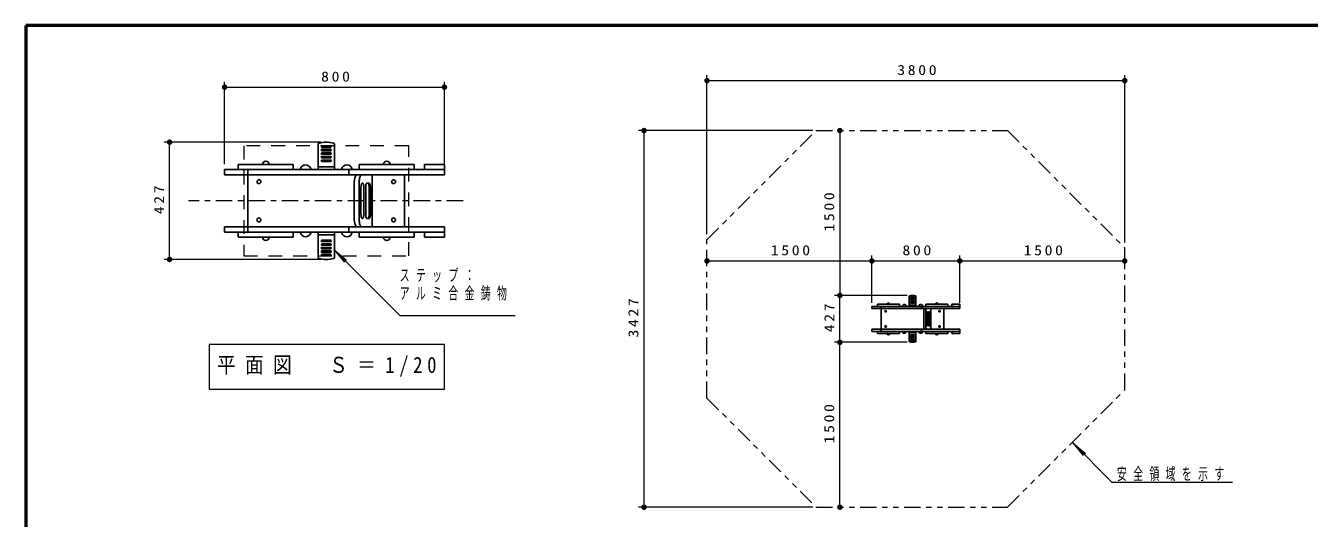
# Model space of a CAD drawing. Units: millimetres on the paper, scale 1:20, with parts at other scales. Extents: x -365 to 0, y 0 to 257.
# Drawn here: x -365 to -131.5, y 167.3 to 257 of the extents above; entities that cross this region are included whole.
import ezdxf

# ---------------------------------------------------------------- set-up
doc = ezdxf.new("R2010")
doc.units = ezdxf.units.MM
for name, pattern in [('USER1', [4.5, 2.5, -2]), ('USER2', [6, 3, -1, 1, -1]), ('USER3', [8, 3, -1, 1, -1, 1, -1])]:
    doc.linetypes.add(name, pattern=pattern)
doc.layers.add('LY_1', color=7, linetype='Continuous', lineweight=13)
doc.styles.add('ＭＳ ゴシック', font='')
doc.styles.get('ＭＳ ゴシック').set_extended_font_data('MS Gothic')

# ---------------------------------------------------------------- blocks, each defined once
blk = doc.blocks.new('filled_dot')
at = {"color": 0, "linetype": 'Continuous', "lineweight": -2, "const_width": 1.25}
blk.add_lwpolyline([(-0.625, 0, 1), (0.625, 0, 1)], format="xyb", close=True, dxfattribs=at)

msp = doc.modelspace()

# ---------------------------------------------------------------- linework, layer by layer
at = {"layer": 'LY_1', "lineweight": 50}
for p, q in [((0, 257), (-365, 257)), ((-365, 257), (-365, 0))]:
    msp.add_line(p, q, dxfattribs=at)
at = {"layer": 'LY_1'}
for p, q in [((-241.05, 219.053), (-241.05, 247.992)), ((-165.05, 217.567), (-165.05, 247.992)), ((-328.811, 231.799), (-328.811, 246.799)), ((-328.811, 245.799), (-288.811, 245.799)), ((-288.811, 231.799), (-288.811, 246.799)), ((-241.05, 246.992), (-165.05, 246.992)), ((-221.791, 237.912), (-253.5, 237.912)), ((-252.5, 169.372), (-252.5, 237.912)), ((-216.874, 237.912), (-216.874, 207.912)), ((-311.311, 235.799), (-339.811, 235.799)), ((-338.811, 214.449), (-338.811, 235.799)), ((-308.939, 216.251), (-307.011, 213.952)), ((-308.939, 216.251), (-306.641, 214.322)), ((-296.95, 204.261), (-308.939, 216.251)), ((-211.05, 206.532), (-211.05, 215.184)), ((-195.05, 206.532), (-195.05, 215.184)), ((-311.311, 214.449), (-339.811, 214.449)), ((-241.05, 214.184), (-211.05, 214.184)), ((-211.05, 214.184), (-195.05, 214.184)), ((-195.05, 214.184), (-165.05, 214.184)), ((-204.65, 207.912), (-217.874, 207.912)), ((-216.874, 199.372), (-216.874, 207.912)), ((-296.95, 204.261), (-275.95, 204.261)), ((-331.591, 198.984), (-331.591, 190.851)), ((-288.791, 198.984), (-331.591, 198.984)), ((-288.791, 190.851), (-288.791, 198.984)), ((-204.65, 199.372), (-217.874, 199.372)), ((-216.874, 169.372), (-216.874, 199.372)), ((-331.591, 190.851), (-288.791, 190.851)), ((-174.511, 181.082), (-172.582, 178.784)), ((-174.511, 181.082), (-172.213, 179.153)), ((-167.38, 173.951), (-174.511, 181.082)), ((-167.38, 173.951), (-145.46, 173.951)), ((-221.791, 169.372), (-253.5, 169.372))]:
    msp.add_line(p, q, dxfattribs=at)
at = {"layer": 'LY_1', "linetype": 'USER3'}
for p, q in [((-241.05, 218.053), (-221.191, 237.912)), ((-221.191, 237.912), (-186.394, 237.912)), ((-186.394, 237.912), (-165.05, 216.567)), ((-241.05, 189.23), (-241.05, 218.053)), ((-165.05, 190.716), (-165.05, 216.567)), ((-241.05, 189.23), (-221.191, 169.372)), ((-186.394, 169.372), (-165.05, 190.716)), ((-221.191, 169.372), (-186.394, 169.372))]:
    msp.add_line(p, q, dxfattribs=at)
at = {"layer": 'LY_1', "linetype": 'USER1'}
for p, q in [((-295.312, 235.124), (-325.312, 235.124)), ((-325.312, 235.124), (-325.312, 215.124)), ((-295.312, 215.124), (-295.312, 235.124)), ((-325.312, 215.124), (-295.312, 215.124))]:
    msp.add_line(p, q, dxfattribs=at)
at = {"layer": 'LY_1', "lineweight": 25}
for p, q in [((-311.811, 230.899), (-311.811, 235.381)), ((-311.086, 235.149), (-309.536, 235.149)), ((-309.536, 234.899), (-311.086, 234.899)), ((-311.086, 234.499), (-309.536, 234.499)), ((-309.536, 234.249), (-311.086, 234.249)), ((-311.086, 233.849), (-309.536, 233.849)), ((-309.536, 233.599), (-311.086, 233.599)), ((-308.811, 230.899), (-308.811, 235.381)), ((-326.311, 230.799), (-326.311, 231.749)), ((-326.311, 231.749), (-316.311, 231.749)), ((-316.311, 230.799), (-316.311, 231.749)), ((-311.711, 231.299), (-308.911, 231.299)), ((-311.086, 233.199), (-309.536, 233.199)), ((-309.536, 232.949), (-311.086, 232.949)), ((-311.086, 232.549), (-309.536, 232.549)), ((-309.536, 232.299), (-311.086, 232.299)), ((-304.311, 230.799), (-304.311, 231.749)), ((-294.311, 231.749), (-304.311, 231.749)), ((-294.311, 230.799), (-294.311, 231.749)), ((-288.811, 231.749), (-292.439, 231.749)), ((-292.439, 230.799), (-292.439, 231.749)), ((-288.811, 230.799), (-288.811, 231.749)), ((-328.811, 229.849), (-328.811, 230.799)), ((-288.811, 230.799), (-328.811, 230.799)), ((-288.811, 229.849), (-328.811, 229.849)), ((-324.561, 229.849), (-324.561, 230.799)), ((-324.561, 225.124), (-324.561, 229.849)), ((-306.211, 229.849), (-306.211, 230.799)), ((-301.944, 229.849), (-301.944, 220.399)), ((-296.061, 225.124), (-296.061, 229.849)), ((-288.811, 229.849), (-288.811, 230.799)), ((-305.231, 228.349), (-305.231, 221.899)), ((-304.338, 228.349), (-304.338, 221.899)), ((-303.996, 227.599), (-303.996, 222.649)), ((-303.483, 227.599), (-303.483, 222.649)), ((-303.141, 227.599), (-303.141, 222.649)), ((-302.885, 228.349), (-302.543, 228.349)), ((-302.521, 227.599), (-302.521, 222.649)), ((-302.286, 227.599), (-302.286, 222.649)), ((-324.561, 225.124), (-324.561, 220.399)), ((-296.061, 225.124), (-296.061, 220.399)), ((-302.885, 221.899), (-302.543, 221.899)), ((-288.811, 220.399), (-328.811, 220.399)), ((-328.811, 220.399), (-328.811, 219.449)), ((-324.561, 220.399), (-324.561, 219.449)), ((-306.211, 220.399), (-306.211, 219.449)), ((-288.811, 220.399), (-288.811, 219.449)), ((-288.811, 219.449), (-328.811, 219.449)), ((-326.311, 219.449), (-326.311, 218.499)), ((-326.311, 218.499), (-316.311, 218.499)), ((-316.311, 219.449), (-316.311, 218.499)), ((-311.811, 219.349), (-311.811, 214.866)), ((-311.711, 218.949), (-308.911, 218.949)), ((-309.536, 217.949), (-311.086, 217.949)), ((-311.086, 217.699), (-309.536, 217.699)), ((-309.536, 217.299), (-311.086, 217.299)), ((-308.811, 219.349), (-308.811, 214.866)), ((-304.311, 219.449), (-304.311, 218.499)), ((-294.311, 218.499), (-304.311, 218.499)), ((-294.311, 219.449), (-294.311, 218.499)), ((-292.439, 219.449), (-292.439, 218.499)), ((-288.811, 218.499), (-292.439, 218.499)), ((-288.811, 219.449), (-288.811, 218.499)), ((-311.086, 217.049), (-309.536, 217.049)), ((-309.536, 216.649), (-311.086, 216.649)), ((-311.086, 216.399), (-309.536, 216.399)), ((-309.536, 215.999), (-311.086, 215.999)), ((-311.086, 215.749), (-309.536, 215.749)), ((-309.536, 215.349), (-311.086, 215.349)), ((-311.086, 215.099), (-309.536, 215.099)), ((-211.05, 205.532), (-211.05, 205.912)), ((-195.05, 205.912), (-211.05, 205.912)), ((-195.05, 205.532), (-211.05, 205.532)), ((-210.05, 205.912), (-210.05, 206.292)), ((-210.05, 206.292), (-206.05, 206.292)), ((-209.35, 205.532), (-209.35, 205.912)), ((-209.35, 203.642), (-209.35, 205.532)), ((-206.05, 205.912), (-206.05, 206.292)), ((-204.25, 205.952), (-204.25, 207.745)), ((-204.21, 206.112), (-203.09, 206.112)), ((-203.96, 207.652), (-203.34, 207.652)), ((-203.34, 207.552), (-203.96, 207.552)), ((-203.96, 207.392), (-203.34, 207.392)), ((-203.34, 207.292), (-203.96, 207.292)), ((-203.96, 207.132), (-203.34, 207.132)), ((-203.34, 207.032), (-203.96, 207.032)), ((-203.96, 206.872), (-203.34, 206.872)), ((-203.34, 206.772), (-203.96, 206.772)), ((-203.96, 206.612), (-203.34, 206.612)), ((-203.34, 206.512), (-203.96, 206.512)), ((-203.05, 205.952), (-203.05, 207.745)), ((-202.01, 205.532), (-202.01, 205.912)), ((-201.25, 205.912), (-201.25, 206.292)), ((-197.25, 206.292), (-201.25, 206.292)), ((-200.303, 205.532), (-200.303, 201.752)), ((-197.95, 203.642), (-197.95, 205.532)), ((-197.25, 205.912), (-197.25, 206.292)), ((-195.05, 206.292), (-196.501, 206.292)), ((-196.501, 205.912), (-196.501, 206.292)), ((-195.05, 205.912), (-195.05, 206.292)), ((-195.05, 205.532), (-195.05, 205.912)), ((-209.35, 203.642), (-209.35, 201.752)), ((-201.618, 204.932), (-201.618, 202.352)), ((-201.26, 204.932), (-201.26, 202.352)), ((-201.124, 204.632), (-201.124, 202.652)), ((-200.918, 204.632), (-200.918, 202.652)), ((-200.782, 204.632), (-200.782, 202.652)), ((-200.679, 204.932), (-200.542, 204.932)), ((-200.534, 204.632), (-200.534, 202.652)), ((-200.44, 204.632), (-200.44, 202.652)), ((-197.95, 203.642), (-197.95, 201.752)), ((-195.05, 201.752), (-211.05, 201.752)), ((-211.05, 201.752), (-211.05, 201.372)), ((-195.05, 201.372), (-211.05, 201.372)), ((-210.05, 201.372), (-210.05, 200.992)), ((-210.05, 200.992), (-206.05, 200.992)), ((-209.35, 201.752), (-209.35, 201.372)), ((-206.05, 201.372), (-206.05, 200.992)), ((-204.25, 201.332), (-204.25, 199.538)), ((-204.21, 201.172), (-203.09, 201.172)), ((-203.05, 201.332), (-203.05, 199.538)), ((-202.01, 201.752), (-202.01, 201.372)), ((-201.25, 201.372), (-201.25, 200.992)), ((-197.25, 200.992), (-201.25, 200.992)), ((-200.679, 202.352), (-200.542, 202.352)), ((-197.25, 201.372), (-197.25, 200.992)), ((-196.501, 201.372), (-196.501, 200.992)), ((-195.05, 200.992), (-196.501, 200.992)), ((-195.05, 201.752), (-195.05, 201.372)), ((-195.05, 201.372), (-195.05, 200.992)), ((-203.34, 200.772), (-203.96, 200.772)), ((-203.96, 200.672), (-203.34, 200.672)), ((-203.34, 200.512), (-203.96, 200.512)), ((-203.96, 200.412), (-203.34, 200.412)), ((-203.34, 200.252), (-203.96, 200.252)), ((-203.96, 200.152), (-203.34, 200.152)), ((-203.34, 199.992), (-203.96, 199.992)), ((-203.96, 199.892), (-203.34, 199.892)), ((-203.34, 199.732), (-203.96, 199.732)), ((-203.96, 199.632), (-203.34, 199.632))]:
    msp.add_line(p, q, dxfattribs=at)
at = {"layer": 'LY_1', "linetype": 'USER2'}
msp.add_line((-285.417, 225.124), (-335.358, 225.124), dxfattribs=at)
at = {"layer": 'LY_1', "lineweight": 25}
for points in [[(-304.718, 229.849), (-304.798, 229.83), (-304.876, 229.776), (-304.951, 229.685), (-305.019, 229.562), (-305.081, 229.41), (-305.133, 229.231), (-305.175, 229.03), (-305.206, 228.812), (-305.225, 228.584), (-305.231, 228.349)], [(-303.825, 229.849), (-303.905, 229.83), (-303.984, 229.776), (-304.058, 229.685), (-304.127, 229.562), (-304.188, 229.41), (-304.24, 229.231), (-304.282, 229.03), (-304.313, 228.812), (-304.332, 228.584), (-304.338, 228.349)], [(-303.996, 227.599), (-303.994, 227.697), (-303.987, 227.793), (-303.977, 227.886), (-303.962, 227.974), (-303.943, 228.055), (-303.921, 228.129), (-303.896, 228.194), (-303.868, 228.248), (-303.838, 228.292), (-303.806, 228.323), (-303.773, 228.343), (-303.74, 228.349), (-303.706, 228.343), (-303.673, 228.323), (-303.642, 228.292), (-303.611, 228.248), (-303.584, 228.194), (-303.558, 228.129), (-303.536, 228.055), (-303.518, 227.974), (-303.503, 227.886), (-303.492, 227.793), (-303.485, 227.697), (-303.483, 227.599)], [(-302.885, 228.349), (-302.925, 228.34), (-302.964, 228.312), (-303.001, 228.267), (-303.035, 228.206), (-303.066, 228.129), (-303.092, 228.04), (-303.113, 227.939), (-303.129, 227.831), (-303.138, 227.716), (-303.141, 227.599)], [(-302.778, 228.349), (-302.737, 228.34), (-302.698, 228.312), (-302.661, 228.267), (-302.627, 228.206), (-302.596, 228.129), (-302.57, 228.04), (-302.549, 227.939), (-302.534, 227.831), (-302.524, 227.716), (-302.521, 227.599)], [(-302.543, 228.349), (-302.502, 228.34), (-302.463, 228.312), (-302.426, 228.267), (-302.392, 228.206), (-302.361, 228.129), (-302.335, 228.04), (-302.314, 227.939), (-302.299, 227.831), (-302.289, 227.716), (-302.286, 227.599)], [(-304.718, 220.399), (-304.798, 220.417), (-304.876, 220.472), (-304.951, 220.562), (-305.019, 220.685), (-305.081, 220.838), (-305.133, 221.017), (-305.175, 221.218), (-305.206, 221.435), (-305.225, 221.664), (-305.231, 221.899)], [(-303.825, 220.399), (-303.905, 220.417), (-303.984, 220.472), (-304.058, 220.562), (-304.127, 220.685), (-304.188, 220.838), (-304.24, 221.017), (-304.282, 221.218), (-304.313, 221.435), (-304.332, 221.664), (-304.338, 221.899)], [(-303.996, 222.649), (-303.994, 222.551), (-303.987, 222.455), (-303.977, 222.362), (-303.962, 222.274), (-303.943, 222.192), (-303.921, 222.119), (-303.896, 222.054), (-303.868, 221.999), (-303.838, 221.956), (-303.806, 221.924), (-303.773, 221.905), (-303.74, 221.899), (-303.706, 221.905), (-303.673, 221.924), (-303.642, 221.956), (-303.611, 221.999), (-303.584, 222.054), (-303.558, 222.119), (-303.536, 222.192), (-303.518, 222.274), (-303.503, 222.362), (-303.492, 222.455), (-303.485, 222.551), (-303.483, 222.649)], [(-302.885, 221.899), (-302.925, 221.908), (-302.964, 221.936), (-303.001, 221.981), (-303.035, 222.042), (-303.066, 222.119), (-303.092, 222.208), (-303.113, 222.308), (-303.129, 222.417), (-303.138, 222.532), (-303.141, 222.649)], [(-302.778, 221.899), (-302.737, 221.908), (-302.698, 221.936), (-302.661, 221.981), (-302.627, 222.042), (-302.596, 222.119), (-302.57, 222.208), (-302.549, 222.308), (-302.534, 222.417), (-302.524, 222.532), (-302.521, 222.649)], [(-302.543, 221.899), (-302.502, 221.908), (-302.463, 221.936), (-302.426, 221.981), (-302.392, 222.042), (-302.361, 222.119), (-302.335, 222.208), (-302.314, 222.308), (-302.299, 222.417), (-302.289, 222.532), (-302.286, 222.649)], [(-201.412, 205.532), (-201.444, 205.524), (-201.476, 205.502), (-201.506, 205.466), (-201.533, 205.417), (-201.557, 205.356), (-201.578, 205.284), (-201.595, 205.204), (-201.608, 205.117), (-201.615, 205.025), (-201.618, 204.932)], [(-201.055, 205.532), (-201.087, 205.524), (-201.119, 205.502), (-201.148, 205.466), (-201.176, 205.417), (-201.2, 205.356), (-201.221, 205.284), (-201.238, 205.204), (-201.25, 205.117), (-201.258, 205.025), (-201.26, 204.932)], [(-201.124, 204.632), (-201.123, 204.671), (-201.12, 204.709), (-201.116, 204.746), (-201.11, 204.782), (-201.102, 204.814), (-201.094, 204.844), (-201.084, 204.87), (-201.072, 204.891), (-201.06, 204.909), (-201.048, 204.921), (-201.034, 204.929), (-201.021, 204.932), (-201.008, 204.929), (-200.995, 204.921), (-200.982, 204.909), (-200.97, 204.891), (-200.959, 204.87), (-200.949, 204.844), (-200.94, 204.814), (-200.932, 204.782), (-200.926, 204.746), (-200.922, 204.709), (-200.919, 204.671), (-200.918, 204.632)], [(-200.679, 204.932), (-200.695, 204.928), (-200.711, 204.917), (-200.726, 204.899), (-200.739, 204.874), (-200.752, 204.844), (-200.762, 204.808), (-200.77, 204.768), (-200.777, 204.724), (-200.78, 204.678), (-200.782, 204.632)], [(-200.636, 204.932), (-200.62, 204.928), (-200.605, 204.917), (-200.59, 204.899), (-200.576, 204.874), (-200.564, 204.844), (-200.553, 204.808), (-200.545, 204.768), (-200.539, 204.724), (-200.535, 204.678), (-200.534, 204.632)], [(-200.542, 204.932), (-200.526, 204.928), (-200.511, 204.917), (-200.496, 204.899), (-200.482, 204.874), (-200.47, 204.844), (-200.459, 204.808), (-200.451, 204.768), (-200.445, 204.724), (-200.441, 204.678), (-200.44, 204.632)], [(-201.412, 201.752), (-201.444, 201.759), (-201.476, 201.781), (-201.506, 201.817), (-201.533, 201.866), (-201.557, 201.927), (-201.578, 201.999), (-201.595, 202.079), (-201.608, 202.166), (-201.615, 202.258), (-201.618, 202.352)], [(-201.055, 201.752), (-201.087, 201.759), (-201.119, 201.781), (-201.148, 201.817), (-201.176, 201.866), (-201.2, 201.927), (-201.221, 201.999), (-201.238, 202.079), (-201.25, 202.166), (-201.258, 202.258), (-201.26, 202.352)], [(-201.124, 202.652), (-201.123, 202.612), (-201.12, 202.574), (-201.116, 202.537), (-201.11, 202.502), (-201.102, 202.469), (-201.094, 202.439), (-201.084, 202.414), (-201.072, 202.392), (-201.06, 202.374), (-201.048, 202.362), (-201.034, 202.354), (-201.021, 202.352), (-201.008, 202.354), (-200.995, 202.362), (-200.982, 202.374), (-200.97, 202.392), (-200.959, 202.414), (-200.949, 202.439), (-200.94, 202.469), (-200.932, 202.502), (-200.926, 202.537), (-200.922, 202.574), (-200.919, 202.612), (-200.918, 202.652)], [(-200.679, 202.352), (-200.695, 202.355), (-200.711, 202.366), (-200.726, 202.384), (-200.739, 202.409), (-200.752, 202.439), (-200.762, 202.475), (-200.77, 202.515), (-200.777, 202.559), (-200.78, 202.605), (-200.782, 202.652)], [(-200.636, 202.352), (-200.62, 202.355), (-200.605, 202.366), (-200.59, 202.384), (-200.576, 202.409), (-200.564, 202.439), (-200.553, 202.475), (-200.545, 202.515), (-200.539, 202.559), (-200.535, 202.605), (-200.534, 202.652)], [(-200.542, 202.352), (-200.526, 202.355), (-200.511, 202.366), (-200.496, 202.384), (-200.482, 202.409), (-200.47, 202.439), (-200.459, 202.475), (-200.451, 202.515), (-200.445, 202.559), (-200.441, 202.605), (-200.44, 202.652)]]:
    msp.add_lwpolyline(points, dxfattribs=at)
for centre, radius in [((-322.561, 228.599), 0.35), ((-298.061, 228.599), 0.35), ((-322.561, 221.649), 0.35), ((-298.061, 221.649), 0.35), ((-208.55, 205.032), 0.14), ((-198.75, 205.032), 0.14), ((-208.55, 202.252), 0.14), ((-198.75, 202.252), 0.14)]:
    msp.add_circle(centre, radius, dxfattribs=at)
for centre, radius, start, end in [((-311.561, 235.381), 0.25, 105.25752, 180), ((-310.311, 230.799), 5, 74.74248, 105.25752), ((-311.086, 235.024), 0.125, 90, 270), ((-311.086, 234.374), 0.125, 90, 270), ((-311.086, 233.724), 0.125, 90, 270), ((-309.536, 235.024), 0.125, 270, 90), ((-309.536, 234.374), 0.125, 270, 90), ((-309.536, 233.724), 0.125, 270, 90), ((-309.061, 235.381), 0.25, 0, 74.74248), ((-321.311, 231.723), 0.625, 2.33828, 177.66172), ((-314.061, 230.704), 0.955, 132.14215, 174.30677), ((-314.061, 230.704), 0.955, 51.83521, 132.14215), ((-314.061, 230.704), 0.955, 5.69323, 51.83521), ((-311.711, 231.199), 0.1, 90, 180), ((-311.086, 233.074), 0.125, 90, 270), ((-311.086, 232.424), 0.125, 90, 270), ((-309.536, 233.074), 0.125, 270, 90), ((-309.536, 232.424), 0.125, 270, 90), ((-308.911, 231.199), 0.1, 0, 90), ((-306.561, 230.704), 0.955, 128.16479, 174.30677), ((-306.561, 230.704), 0.955, 47.85785, 128.16479), ((-306.561, 230.704), 0.955, 5.69323, 47.85785), ((-299.311, 231.723), 0.625, 2.33828, 177.66172), ((-311.711, 230.899), 0.1, 180, 270), ((-308.911, 230.899), 0.1, 270, 0), ((-321.311, 218.524), 0.625, 182.33828, 357.66172), ((-314.061, 219.544), 0.955, 185.69323, 227.85785), ((-314.061, 219.544), 0.955, 227.85785, 308.16479), ((-314.061, 219.544), 0.955, 308.16479, 354.30677), ((-311.711, 219.349), 0.1, 90, 180), ((-311.711, 219.049), 0.1, 180, 270), ((-311.086, 217.824), 0.125, 90, 270), ((-311.086, 217.174), 0.125, 90, 270), ((-309.536, 217.824), 0.125, 270, 90), ((-309.536, 217.174), 0.125, 270, 90), ((-308.911, 219.349), 0.1, 0, 90), ((-308.911, 219.049), 0.1, 270, 0), ((-306.561, 219.544), 0.955, 185.69323, 231.83521), ((-306.561, 219.544), 0.955, 231.83521, 312.14215), ((-306.561, 219.544), 0.955, 312.14215, 354.30677), ((-299.311, 218.524), 0.625, 182.33828, 357.66172), ((-311.561, 214.866), 0.25, 180, 254.74248), ((-311.086, 216.524), 0.125, 90, 270), ((-311.086, 215.874), 0.125, 90, 270), ((-311.086, 215.224), 0.125, 90, 270), ((-309.536, 216.524), 0.125, 270, 90), ((-309.536, 215.874), 0.125, 270, 90), ((-309.536, 215.224), 0.125, 270, 90), ((-309.061, 214.866), 0.25, 285.25752, 0), ((-310.311, 219.449), 5, 254.74248, 285.25752), ((-203.65, 205.912), 2, 74.74248, 105.25752), ((-208.05, 206.281), 0.25, 2.33828, 177.66172), ((-205.15, 205.874), 0.382, 132.14215, 174.30677), ((-205.15, 205.874), 0.382, 51.83521, 132.14215), ((-205.15, 205.874), 0.382, 5.69323, 51.83521), ((-204.15, 207.745), 0.1, 105.25752, 180), ((-204.21, 206.072), 0.04, 90, 180), ((-204.21, 205.952), 0.04, 180, 270), ((-203.96, 207.602), 0.05, 90, 270), ((-203.96, 207.342), 0.05, 90, 270), ((-203.96, 207.082), 0.05, 90, 270), ((-203.96, 206.822), 0.05, 90, 270), ((-203.96, 206.562), 0.05, 90, 270), ((-203.34, 207.602), 0.05, 270, 90), ((-203.34, 207.342), 0.05, 270, 90), ((-203.34, 207.082), 0.05, 270, 90), ((-203.34, 206.822), 0.05, 270, 90), ((-203.34, 206.562), 0.05, 270, 90), ((-203.15, 207.745), 0.1, 0, 74.74248), ((-203.09, 206.072), 0.04, 0, 90), ((-203.09, 205.952), 0.04, 270, 0), ((-202.15, 205.874), 0.382, 128.16479, 174.30677), ((-202.15, 205.874), 0.382, 47.85785, 128.16479), ((-202.15, 205.874), 0.382, 5.69323, 47.85785), ((-199.25, 206.281), 0.25, 2.33828, 177.66172), ((-208.05, 201.002), 0.25, 182.33828, 357.66172), ((-205.15, 201.409), 0.382, 185.69323, 227.85785), ((-205.15, 201.409), 0.382, 227.85785, 308.16479), ((-205.15, 201.409), 0.382, 308.16479, 354.30677), ((-204.21, 201.332), 0.04, 90, 180), ((-204.21, 201.212), 0.04, 180, 270), ((-203.09, 201.332), 0.04, 0, 90), ((-203.09, 201.212), 0.04, 270, 0), ((-202.15, 201.409), 0.382, 185.69323, 231.83521), ((-202.15, 201.409), 0.382, 231.83521, 312.14215), ((-202.15, 201.409), 0.382, 312.14215, 354.30677), ((-199.25, 201.002), 0.25, 182.33828, 357.66172), ((-204.15, 199.538), 0.1, 180, 254.74248), ((-203.65, 201.372), 2, 254.74248, 285.25752), ((-203.96, 200.722), 0.05, 90, 270), ((-203.96, 200.462), 0.05, 90, 270), ((-203.96, 200.202), 0.05, 90, 270), ((-203.96, 199.942), 0.05, 90, 270), ((-203.96, 199.682), 0.05, 90, 270), ((-203.34, 200.722), 0.05, 270, 90), ((-203.34, 200.462), 0.05, 270, 90), ((-203.34, 200.202), 0.05, 270, 90), ((-203.34, 199.942), 0.05, 270, 90), ((-203.34, 199.682), 0.05, 270, 90), ((-203.15, 199.538), 0.1, 285.25752, 0)]:
    msp.add_arc(centre, radius, start, end, dxfattribs=at)

# ---------------------------------------------------------------- block references
at = {"layer": 'LY_1', "xscale": 0.4, "yscale": 0.4}
for p in [(-328.811, 245.799), (-241.05, 246.992), (-241.05, 214.184), (-211.05, 214.184), (-195.05, 214.184)]:
    msp.add_blockref('filled_dot', p, dxfattribs=at)
for p, rotation in [((-288.811, 245.799), 180), ((-165.05, 246.992), 180), ((-252.5, 237.912), 270), ((-216.874, 237.912), 270), ((-338.811, 235.799), 270), ((-338.811, 214.449), 90), ((-211.05, 214.184), 180), ((-195.05, 214.184), 180), ((-165.05, 214.184), 180), ((-216.874, 207.912), 270), ((-216.874, 207.912), 90), ((-216.874, 199.372), 90), ((-216.874, 199.372), 270), ((-252.5, 169.372), 90), ((-216.874, 169.372), 90)]:
    msp.add_blockref('filled_dot', p, dxfattribs=dict(at, rotation=rotation))

# ---------------------------------------------------------------- texts
at = {"layer": 'LY_1', "style": 'ＭＳ ゴシック'}
for s, insert, char_height, attachment_point in [('\\T1.33;\\W1.15;800', (-308.395, 246.799), 1.833, 8), ('\\T1.33;\\W1.15;3800', (-202.622, 247.992), 1.833, 8), ('\\T1.33;\\W1.15;1500', (-225.629, 215.184), 1.833, 8), ('\\T1.33;\\W1.15;800', (-202.633, 215.184), 1.833, 8), ('\\T1.33;\\W1.15;1500', (-179.629, 215.184), 1.833, 8), ('\\T1.64;\\W0.6;ステップ：', (-296.95, 212.711), 2.199, 1), ('\\T1.64;\\W0.6;アルミ合金鋳物', (-296.95, 209.411), 2.199, 1), ('\\T1.5;\\W0.85;平面図\u3000Ｓ＝1/20', (-330.191, 194.918), 2.933, 4), ('\\T1.64;\\W0.6;安全領域を示す', (-166.46, 174.101), 2.199, 7)]:
    msp.add_mtext(s, dxfattribs=dict(at, insert=insert, char_height=char_height, attachment_point=attachment_point))
at = {"layer": 'LY_1', "char_height": 1.833, "attachment_point": 8, "rotation": 90, "style": 'ＭＳ ゴシック'}
for s, insert in [('\\T1.33;\\W1.15;427', (-339.811, 225.541)), ('\\T1.33;\\W1.15;1500', (-217.874, 223.333)), ('\\T1.33;\\W1.15;3427', (-253.5, 204.058)), ('\\T1.33;\\W1.15;427', (-217.874, 204.058)), ('\\T1.33;\\W1.15;1500', (-217.874, 184.793))]:
    msp.add_mtext(s, dxfattribs=dict(at, insert=insert))

doc.saveas('drawing.dxf')
